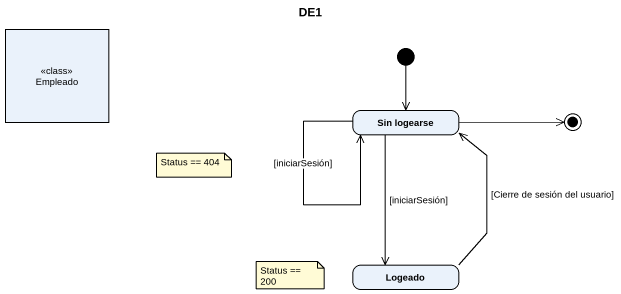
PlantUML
@startuml
title DE1
hide empty description
state Empleado <<class>>
state "Sin logearse" as Sin_logearse
state Logeado
[*] --> Sin_logearse
Sin_logearse --> Sin_logearse : [iniciarSesión]
Sin_logearse --> Logeado : [iniciarSesión]
Logeado -up-> Sin_logearse : [Cierre de sesión del usuario]
Sin_logearse -right-> [*]
note as N1
  Status == 404
end note
note as N2
  Status == 200
end note
@enduml
